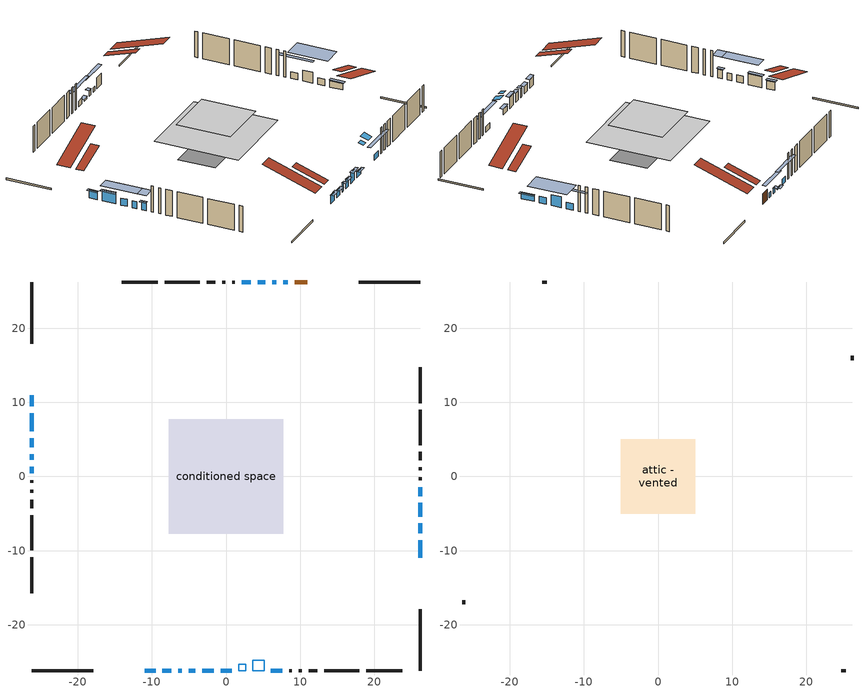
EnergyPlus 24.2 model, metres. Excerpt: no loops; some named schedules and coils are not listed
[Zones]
conditioned space
 floor outside (Floor1 construction): -2.57,-2.57 -2.57,2.57 2.57,2.57 2.57,-2.57 z0
 floor adiabatic (AdiabaticFloorConstruction): -7.73,-7.73 -7.73,7.73 7.73,7.73 7.73,-7.73 z2.44
 floor foundation (Slab1 construction): -7.69,-3.44 -7.69,3.44 7.69,3.44 7.69,-3.44 z0
 wall outside (RimJoist1 construction): 26.21,26.21 17.87,26.21 / -26.21,-26.21 -17.87,-26.21 / -26.21,26.21 -26.21,17.87 / 26.21,-26.21 26.21,-17.87 z0:0.3
 wall outside (AdiabaticWallConstruction 1): 10.97,26.21 9.24,26.21 z0:2.03
 wall outside (AdiabaticWallConstruction): 8.32,26.21 7.7,26.21 z0:0.86; -26.21,10.97 -26.21,9.45 z0:1.52; -26.21,8.52 -26.21,6.08 / -3.19,-26.21 -1.67,-26.21 / 26.21,-5.39 26.21,-3.56 z0:2.03; -10.97,-26.21 -9.5,-26.21 z0:1.58; 6.78,26.21 6.22,26.21 z0:0.97; 5.29,26.21 4.27,26.21 z0:0.25; 26.21,-10.97 26.21,-8.58 z0:1.14; -8.57,-26.21 -7.35,-26.21 / -26.21,5.15 -26.21,3.93 / -26.21,3 -26.21,2.24 z0:1.32; -6.42,-26.21 -5.96,-26.21 / -5.04,-26.21 -4.12,-26.21 z0:1.65; 3.35,26.21 2.13,26.21 z0:1.07; -0.74,-26.21 0.78,-26.21 / 6.06,-26.21 7.58,-26.21 z0:1.02; 26.21,-7.66 26.21,-6.32 / 26.21,-2.64 26.21,-1.42 z0:1.22; -26.21,1.31 -26.21,0.45 z0:1.6
 wall outside (Wall1 construction): 1.2,26.21 0.82,26.21 / 8.51,-26.21 8.89,-26.21 / -26.21,-0.48 -26.21,-0.86 / 26.21,-0.49 26.21,-0.11 z0:4.88
 wall outside (Wall2 construction): -0.11,26.21 -0.53,26.21 / 9.82,-26.21 10.24,-26.21 / -26.21,-1.79 -26.21,-2.21 / 26.21,0.82 26.21,1.24 z0:4.88
 wall outside (Wall3 construction): -1.46,26.21 -2.6,26.21 / 11.17,-26.21 12.31,-26.21 / -26.21,-3.14 -26.21,-4.28 / 26.21,2.17 26.21,3.31 z0:4.88
 wall outside (Wall4 construction): -3.53,26.21 -8.27,26.21 / 13.24,-26.21 17.98,-26.21 / -26.21,-5.21 -26.21,-9.94 / 26.21,4.24 26.21,8.98 z0:4.88
 wall outside (Wall5 construction): -9.19,26.21 -14.04,26.21 / 18.9,-26.21 23.75,-26.21 / -26.21,-10.87 -26.21,-15.72 / 26.21,9.9 26.21,14.75 z0:4.88
 window (WindowConstruction): 8.31,26.21 7.7,26.21 z0:0.86
 window (WindowConstruction 9): -26.21,10.97 -26.21,9.45 z0:1.52
 window (WindowConstruction 10): -26.21,8.52 -26.21,6.08 z0:2.03
 window (WindowConstruction 11): -10.97,-26.21 -9.5,-26.21 z0:1.58
 window (WindowConstruction 12): 6.78,26.21 6.22,26.21 z0:0.97
 window (WindowConstruction 13): 5.29,26.21 4.28,26.21 z0:0.25
 window (WindowConstruction 14): 26.21,-10.97 26.21,-8.59 z0:1.14
 window (WindowConstruction 15): -8.57,-26.21 -7.35,-26.21 z0:1.32
 window (WindowConstruction 16): -6.42,-26.21 -5.97,-26.21 z0:1.65
 window (WindowConstruction 17): -5.04,-26.21 -4.12,-26.21 z0:1.65
 window (WindowConstruction 1): 3.35,26.21 2.13,26.21 z0:1.07
 window (WindowConstruction 18): -3.19,-26.21 -1.67,-26.21 z0:2.03
 window (WindowConstruction 19): -0.74,-26.21 0.78,-26.21 z0:1.01
 window (WindowConstruction 2): 6.06,-26.21 7.58,-26.21 z0:1.01
 window (WindowConstruction 3): 26.21,-7.66 26.21,-6.32 z0:1.22
 window (WindowConstruction 4): -26.21,5.15 -26.21,3.93 z0:1.32
 window (WindowConstruction 5): -26.21,3 -26.21,2.24 z0:1.32
 window (WindowConstruction 6): 26.21,-5.39 26.21,-3.57 z0:2.03
 window (WindowConstruction 7): 26.21,-2.64 26.21,-1.42 z0:1.22
 window (WindowConstruction 8): -26.21,1.31 -26.21,0.45 z0:1.6
 door (Door): 10.97,26.21 9.24,26.21 z0:2.03
 ceiling adiabatic (AdiabaticFloorConstruction): 7.73,-7.73 7.73,7.73 -7.73,7.73 -7.73,-7.73 z2.44
 roof outside (Roof2 construction): 11.9,26.21,4.88 11.9,20.34,6.83 13.45,20.34,6.83 13.45,26.21,4.88; -11.9,-26.21,4.88 -11.9,-20.34,6.83 -13.45,-20.34,6.83 -13.45,-26.21,4.88; -26.21,11.9,4.88 -20.34,11.9,6.83 -20.34,13.45,6.83 -26.21,13.45,4.88; 26.21,-11.9,4.88 20.34,-11.9,6.83 20.34,-13.45,6.83 26.21,-13.45,4.88
 roof outside (AdiabaticRoofConstruction): 2.68,-26.21,4.88 2.68,-25.3,5.18 1.71,-25.3,5.18 1.71,-26.21,4.88; 5.13,-26.21,4.88 5.13,-24.77,5.36 3.61,-24.77,5.36 3.61,-26.21,4.88
 skylight (SkylightConstruction): 2.68,-26.21,4.88 2.68,-25.3,5.18 1.71,-25.3,5.18 1.71,-26.21,4.88
 skylight (SkylightConstruction 1): 5.13,-26.21,4.88 5.13,-24.77,5.36 3.61,-24.77,5.36 3.61,-26.21,4.88
attic - vented
 floor to conditioned space (Floor2 construction Reversed): -4.99,-4.99 -4.99,4.99 4.99,4.99 4.99,-4.99 z4.88
 wall outside (Wall6 construction): -14.97,26.21 -15.57,26.21 / 24.68,-26.21 25.28,-26.21 / -26.21,-16.65 -26.21,-17.25 / 26.21,15.68 26.21,16.28 z0:4.88
 roof outside (Roof1 construction): 14.38,26.21,4.88 14.38,16.49,8.12 16.94,16.49,8.12 16.94,26.21,4.88; -14.38,-26.21,4.88 -14.38,-16.49,8.12 -16.94,-16.49,8.12 -16.94,-26.21,4.88; -26.21,14.38,4.88 -16.49,14.38,8.12 -16.49,16.94,8.12 -26.21,16.94,4.88; 26.21,-14.38,4.88 16.49,-14.38,8.12 16.49,-16.94,8.12 26.21,-16.94,4.88
shading: 4.96,26.21 11.05,26.21 11.05,26.82 4.96,26.82 z3.6; -26.21,9.3 -26.21,11.12 -26.82,11.12 -26.82,9.3 z1.67; -26.21,5.93 -26.21,8.67 -26.82,8.67 -26.82,5.93 z2.18; -9.35,-26.21 -11.12,-26.21 -11.12,-26.82 -9.35,-26.82 z1.73; 6.07,26.21 6.93,26.21 6.93,26.82 6.07,26.82 z1.12; 4.13,26.21 5.44,26.21 5.44,26.82 4.13,26.82 z0.4; 26.21,-8.44 26.21,-11.12 26.82,-11.12 26.82,-8.44 z1.29; -7.2,-26.21 -8.72,-26.21 -8.72,-26.82 -7.2,-26.82 z1.47; -5.82,-26.21 -6.57,-26.21 -6.57,-26.82 -5.82,-26.82 z1.8; -3.97,-26.21 -5.19,-26.21 -5.19,-26.82 -3.97,-26.82 z1.8; -0.61,26.21 6.09,26.21 6.09,26.82 -0.61,26.82 z3.81; -1.43,-26.21 -3.43,-26.21 -3.43,-26.82 -1.43,-26.82 z2.27; 0.93,-26.21 -0.89,-26.21 -0.89,-26.82 0.93,-26.82 z1.16; 10.32,-26.21 3.32,-26.21 3.32,-26.82 10.32,-26.82 z3.76; -26.21,1.19 -26.21,7.89 -28.34,7.89 -28.34,1.19 z4.06; -26.21,-0.5 -26.21,5.74 -28.34,5.74 -28.34,-0.5 z4.06; 26.21,-0.83 26.21,-8.13 29.87,-8.13 29.87,-0.83 z4.77; 26.21,1.32 26.21,-5.38 26.82,-5.38 26.82,1.32 z3.96; -26.21,0.3 -26.21,1.46 -26.82,1.46 -26.82,0.3 z1.75
[Building]
Building 1: Terrain=Suburbs
[Site:Location]
Comox AP_BC: Latitude {deg}=49.72; Longitude {deg}=-124.9; Time Zone {hr}=-8; Elevation {m}=26; Keep Site Location Information=Yes
[Site:GroundTemperature:Shallow]
7.68431, 6.60511, 6.51868, 7.03082, 9.08677, 11.1331, 12.9072, 14.0311, 14.1265, 13.2125, 11.4836, 9.50004
[Site:WaterMainsTemperature]
Calculation Method=Schedule; Temperature Schedule=mains temperature schedule
[Material] Roughness=Rough; Thermal Absorptance=0.9
Name | Thickness {m} | Conductivity {W/m-K} | Density {kg/m3} | Specific Heat {J/kg-K} | Solar Absorptance | Visible Absorptance
asphalt or fiberglass shingles | 0.00635 | 0.162714 | 1121.4 | 1465.45 | 0.4 | 0.4
asphalt or fiberglass shingles 1 | 0.00635 | 0.162714 | 1121.4 | 1465.45 | 0.7 | 0.7
ceiling loosefill ins | 0.169333 | 0.0480833 | 16.02 | 1046.75 | 0.7 | 0.7
ceiling stud and cavity | 0.1397 | 0.164259 | 65.682 | 1177.47 | 0.7 | 0.7
concrete 4.0 in. | 0.1016 | 1.803125 | 2242.8 | 837.4 | 0.7 | 0.7
door material | 0.04445 | 0.053851 | 512.64 | 1214.23 | 0.7 | 0.7
floor covering | 0.0127 | 0.0433444 | 54.468 | 1339.84 | 0.6 | 0.6
floor rigid ins; rim joist rigid ins; wall rigid ins | 0.051816 | 0.029427 | 32.04 | 1214.23 | 0.7 | 0.7
floor rigid ins 1; roof rigid ins 1; wall rigid ins 1 | 0.512978 | 0.029427 | 32.04 | 1214.23 | 0.7 | 0.7
floor stud and cavity | 0.1397 | 0.104227 | 92.3553 | 1139.71 | 0.7 | 0.7
floor stud and cavity 1 | 0.1397 | 1.75129 | 37.0049 | 1207.88 | 0.7 | 0.7
furniture material conditioned space 1 | 0.1524 | 0.115458 | 640.8 | 1214.23 | 0.6 | 0.6
gypsum board | 0.0127 | 0.160291 | 801 | 837.4 | 0.6 | 0.6
interior vertical ins | 0.025908 | 0.029427 | 32.04 | 1214.23 | 0.7 | 0.7
osb sheathing 0.5 in. | 0.0127 | 0.115458 | 512.64 | 1214.23 | 0.7 | 0.7
osb sheathing 0.75 in. | 0.01905 | 0.115458 | 512.64 | 1214.23 | 0.7 | 0.7
osb sheathing 2.0 in. | 0.0508 | 0.115458 | 512.64 | 1214.23 | 0.7 | 0.7
rim joist stud and cavity | 0.0508 | 0.0413573 | 125.044 | 1163.47 | 0.6 | 0.6
roof rigid ins | 0.103632 | 0.029427 | 32.04 | 1214.23 | 0.7 | 0.7
roof stud and cavity | 0.2032 | 0.30069 | 78.34581 | 1123.46 | 0.7 | 0.7
roof stud and cavity 1 | 0.18415 | 1.78685 | 37.0049 | 1207.88 | 0.6 | 0.6
slab rigid ins | 0.0235234 | 0.029427 | 32.04 | 1214.23 | 0.7 | 0.7
wall stud and cavity | 0.1397 | 0.248715 | 139.0536 | 1170.24 | 0.7 | 0.7
wall stud and cavity 1 | 0.1397 | 0.293854 | 139.0536 | 1170.24 | 0.7 | 0.7
wall stud and cavity 2 | 0.1397 | 0.270786 | 139.0536 | 1170.24 | 0.7 | 0.7
wall stud and cavity 3 | 0.1397 | 0.215597 | 139.0536 | 1170.24 | 0.7 | 0.7
wall stud and cavity 4 | 0.1397 | 0.214432 | 139.0536 | 1170.24 | 0.7 | 0.7
wall stud and cavity 5 | 0.0889 | 6.1454 | 50.32683 | 1063.81 | 0.6 | 0.6
wall stud and cavity 6 | 0.0889 | 0.380278 | 52.3479 | 1209.89 | 0.7 | 0.7
wall stud and cavity 7 | 0.0889 | 0.391764 | 83.0341 | 1211.67 | 0.7 | 0.7
wood siding | 0.0254 | 0.102417 | 544.68 | 1172.36 | 0.4 | 0.4
wood siding 1 | 0.00254 | 0.102417 | 544.68 | 1172.36 | 0.4 | 0.4
wood siding 2; wood siding 3; wood siding 4 | 0.0254 | 0.102417 | 544.68 | 1172.36 | 0.7 | 0.7
[WindowMaterial:SimpleGlazingSystem]
Name | U-Factor {W/m2-K} | Solar Heat Gain Coefficient
SkylightMaterial | 3.33851 | 0.6711
SkylightMaterial 1 | 2.9188 | 0.7087
WindowMaterial | 4.21932 | 0.6
WindowMaterial 1 | 4.53275 | 0.66
WindowMaterial 10 | 4.02911 | 0.69
WindowMaterial 11 | 3.85934 | 0.7
WindowMaterial 12 | 5.37025 | 0.62
WindowMaterial 13 | 6.816439 | 0.53
WindowMaterial 14 | 3.84741 | 0.7
WindowMaterial 15 | 5.0097 | 0.64
WindowMaterial 16 | 4.26247 | 0.65
WindowMaterial 17 | 4.32891 | 0.68
WindowMaterial 2 | 4.37603 | 0.67
WindowMaterial 3 | 4.34197 | 0.67
WindowMaterial 4 | 4.06147 | 0.69
WindowMaterial 5 | 3.886591 | 0.68
WindowMaterial 6 | 4.21762 | 0.68
WindowMaterial 7 | 4.44815 | 0.67
WindowMaterial 8 | 4.22273 | 0.68
WindowMaterial 9 | 2.90089 | 0.68
[Construction]
AdiabaticFloorConstruction: floor stud and cavity 1, floor rigid ins 1, osb sheathing 0.75 in., floor covering
AdiabaticRoofConstruction: asphalt or fiberglass shingles 1, roof rigid ins 1, osb sheathing 0.75 in., roof stud and cavity 1
AdiabaticWallConstruction: wood siding 3, wall rigid ins 1, wall stud and cavity 6, gypsum board
AdiabaticWallConstruction 1: wood siding 4, wall rigid ins 1, wall stud and cavity 6, gypsum board
Door: door material
Floor1 construction: floor stud and cavity, floor rigid ins, osb sheathing 0.75 in., floor covering
Floor2 construction Reversed: gypsum board, ceiling stud and cavity, ceiling loosefill ins
furniture construction conditioned space 1: furniture material conditioned space 1
PartitionWallConstruction: gypsum board, wall stud and cavity 7, gypsum board
RimJoist1 construction: wood siding 2, rim joist rigid ins, osb sheathing 2.0 in., rim joist stud and cavity
Roof1 construction: asphalt or fiberglass shingles
Roof2 construction: asphalt or fiberglass shingles, roof rigid ins, osb sheathing 0.75 in., roof stud and cavity, gypsum board
SkylightConstruction: SkylightMaterial
SkylightConstruction 1: SkylightMaterial 1
Slab1 construction: slab rigid ins, concrete 4.0 in.
Wall1 construction: wood siding, wall rigid ins, osb sheathing 0.5 in., wall stud and cavity, gypsum board
Wall2 construction: wood siding, wall rigid ins, osb sheathing 0.5 in., wall stud and cavity 1, gypsum board
Wall3 construction: wood siding, wall rigid ins, osb sheathing 0.5 in., wall stud and cavity 2, gypsum board
Wall4 construction: wood siding, wall rigid ins, osb sheathing 0.5 in., wall stud and cavity 3, gypsum board
Wall5 construction: wood siding, wall rigid ins, osb sheathing 0.5 in., wall stud and cavity 4, gypsum board
Wall6 construction: wood siding 1, wall stud and cavity 5
WindowConstruction: WindowMaterial
WindowConstruction 1: WindowMaterial 1
WindowConstruction 10: WindowMaterial 10
WindowConstruction 11: WindowMaterial 11
WindowConstruction 12: WindowMaterial 12
WindowConstruction 13: WindowMaterial 13
WindowConstruction 14: WindowMaterial 14
WindowConstruction 15; WindowConstruction 4: WindowMaterial 4
WindowConstruction 16: WindowMaterial 15
WindowConstruction 17: WindowMaterial 16
WindowConstruction 18: WindowMaterial 17
WindowConstruction 19; WindowConstruction 2: WindowMaterial 2
WindowConstruction 3: WindowMaterial 3
WindowConstruction 5: WindowMaterial 5
WindowConstruction 6: WindowMaterial 6
WindowConstruction 7: WindowMaterial 7
WindowConstruction 8: WindowMaterial 8
WindowConstruction 9: WindowMaterial 9
[Zone] Multiplier=1; Part of Total Floor Area=Yes
Name | Volume {m3}
attic - vented | 54.9657
conditioned space | 589.9
[Space]
Name | Zone | Volume {m3}
attic - vented 1 | attic - vented | 54.9657
conditioned space 1 | conditioned space | 589.9
[ZoneInfiltration:EffectiveLeakageArea]
infil attic - vented 1: Zone or Space=attic - vented 1; Schedule=Always On Discrete; Effective Air Leakage Area {cm2}=4268.07; Stack Coefficient=0.000564616; Wind Coefficient=1.60545e-05
[ZoneMixing]
whole house fan mix: Zone or Space=attic - vented; Schedule=Always On Continuous; Design Flow Rate Calculation Method=Flow/Zone; Design Flow Rate {m3/s}=0; Source Zone or Space=conditioned space
[SurfaceProperty:ExposedFoundationPerimeter]
Slab1: Exposed Perimeter Calculation Method=TotalExposedPerimeter; Total Exposed Perimeter {m}=44.502
[InternalMass] Zone or ZoneList=conditioned space; Space or SpaceList=conditioned space 1
Name | Construction | Surface Area {m2}
furniture mass conditioned space 1 | furniture construction conditioned space 1 | 148.52
partition wall mass | PartitionWallConstruction | 371.3
[Lights]
interior lighting: Zone or ZoneList or Space or SpaceList=conditioned space 1; Schedule=interior lighting schedule; Design Level Calculation Method=LightingLevel; Lighting Level {W}=343.2; Return Air Fraction=0; Fraction Radiant=0.6; Fraction Visible=0.2; Fraction Replaceable=1
[People]
occupants: Zone or ZoneList or Space or SpaceList=conditioned space 1; Number of People Schedule=occupants schedule; Number of People Calculation Method=People; Number of People=3; Fraction Radiant=0.314171; Sensible Heat Fraction=0.56303; Activity Level Schedule=occupants activity schedule; Carbon Dioxide Generation Rate {m3/s-W}=0; Enable ASHRAE 55 Comfort Warnings=No; Mean Radiant Temperature Calculation Type=EnclosureAveraged
[ElectricEquipment] Zone or ZoneList or Space or SpaceList=conditioned space 1; Design Level Calculation Method=EquipmentLevel
Name | Schedule | Design Level {W} | Fraction Latent | Fraction Radiant | Fraction Lost
clothes dryer | clothes dryer schedule | 140.772 | 0.015 | 0.081 | 0.85
clothes washer | clothes washer schedule | 32.1985 | 0.03 | 0.162 | 0.7
cooking range | cooking range schedule | 215.147 | 0.08 | 0.432 | 0.2
dishwasher | dishwasher schedule | 66.8632 | 0.3 | 0.18 | 0.4
fridge | fridge schedule | 72.9452 | 0 | 0.6 | 0
mech vent bath fan 0 | mech vent bath fan 0 schedule | 50.2 | 0 | 0 | 1
mech vent bath fan 1 | mech vent bath fan 1 schedule | 50.2 | 0 | 0 | 1
mech vent house fan | mech vent house fan schedule | 0 | 0 | 0 | 1
mech vent house fan cfis | mech vent house fan cfis schedule | 0 | 0 | 0 | 0
mech vent range fan 0 | mech vent range fan 0 schedule | 57 | 0 | 0 | 1
misc plug loads | misc plug loads schedule | 494.7 | 0.045 | 0.513 | 0.1
whole house fan | Always On Discrete | 0 | 0 | 0 | 1
[OtherEquipment] Zone or ZoneList or Space or SpaceList=conditioned space 1; Design Level Calculation Method=EquipmentLevel
Name | Fuel Type | Schedule | Design Level {W} | Fraction Latent | Fraction Radiant | Fraction Lost
clothes dryer 1 | Electricity | clothes dryer schedule | 0 | 0.015 | 0.081 | 0.85
cooking range 1 | Electricity | cooking range schedule | 0 | 0.08 | 0.432 | 0.2
general water use latent | None | general water use schedule | 62.594 | 1 | 0 | 0
general water use sensible | None | general water use schedule | -61.6891 | 0 | 0.6 | 0
mech vent house fan latent load | None | Always On Discrete | 0 | 1 | 0 | 0
mech vent house fan sensible load | None | Always On Discrete | 0 | 0 | 0 | 0
water heater energy adjustment1 | Electricity | Always On Discrete | 0.01 | 0 | 0 | 1
[ZoneInfiltration:DesignFlowRate] Zone or ZoneList or Space or SpaceList=conditioned space 1; Schedule=Always On Discrete; Design Flow Rate Calculation Method=Flow/Zone; Design Flow Rate {m3/s}=0
infil flow; natural vent flow; whole house fan flow
[ZoneControl:Thermostat]
conditioned space Thermostat: Zone or ZoneList=conditioned space; Control Type Schedule=conditioned space Thermostat Schedule; Control 1=conditioned space temperature setpoint; Temperature Difference Between Cutout And Setpoint {deltaC}=0
[ThermostatSetpoint:DualSetpoint]
conditioned space temperature setpoint: Heating Setpoint Temperature Schedule=heating setpoint; Cooling Setpoint Temperature Schedule=cooling setpoint
[AirLoopHVAC:UnitarySystem]
unit heater unitary system: Control Type=Load; Controlling Zone or Thermostat Location=conditioned space; Dehumidification Control Type=None; Availability Schedule=Always On Discrete; Supply Fan=unit heater supply fan; Fan Placement=BlowThrough; Supply Air Fan Operating Mode Schedule=unit heater auto fan schedule; Heating Coil=unit heater htg coil; DX Heating Coil Sizing Ratio=1; Use DOAS DX Cooling Coil=No; Minimum Supply Air Temperature {C}=2; Latent Load Control=SensibleOnlyLoadControl; Cooling Supply Air Flow Rate Method=None; Heating Supply Air Flow Rate Method=SupplyAirFlowRate; Heating Supply Air Flow Rate {m3/s}=0.00141584; No Load Supply Air Flow Rate Method=SupplyAirFlowRate; No Load Supply Air Flow Rate {m3/s}=0; No Load Supply Air Flow Rate Control Set To Low Speed=Yes; Maximum Supply Air Temperature {C}=48.8889; Maximum Outdoor Dry-Bulb Temperature for Supplemental Heater Operation {C}=21; Ancillary On-Cycle Electric Power {W}=0; Ancillary Off-Cycle Electric Power {W}=0
[Zone equipment]
conditioned space: electric baseboard, unit heater unitary system
[Foundation:Kiva]
Foundation Kiva 1: Initial Indoor Air Temperature {C}=18; Interior Vertical Insulation Material=interior vertical ins; Interior Vertical Insulation Depth {m}=0.1016; Wall Height Above Grade {m}=0.1016; Wall Depth Below Slab {m}=0.2032
[Foundation:Kiva:Settings]
Soil Conductivity {W/m-K}=0.849921; Soil Density {kg/m3}=1842.3; Soil Specific Heat {J/kg-K}=418.7; Ground Solar Absorptivity=0.9; Ground Thermal Absorptivity=0.9; Ground Surface Roughness {m}=0.03; Far-Field Width {m}=40; Deep-Ground Boundary Condition=ZeroFlux; Deep-Ground Depth {m}=40; Minimum Cell Dimension {m}=0.2; Maximum Cell Growth Coefficient=3; Simulation Timestep=Timestep
[Exterior:Lights]
exterior lighting: Schedule=exterior lighting schedule; Design Level {W}=75.6
[EnergyManagementSystem:Sensor] Output:Variable or Output:Meter Index Key=conditioned space
Name | Output:Variable or Output:Meter
conditioned_space_clg_unmet_s | Zone Cooling Setpoint Not Met Time
conditioned_space_htg_unmet_s | Zone Heating Setpoint Not Met Time
fridge_tin_s; tin_s; tin_s_1 | Zone Mean Air Temperature
tout_s | Zone Outdoor Air Drybulb Temperature
win_s | Zone Air Humidity Ratio
[Schedule:Constant]
Name | Hourly Value
Always On Continuous; mech vent house fan schedule; mech vent house fan cfis schedule; Always On Discrete | 1
occupants activity schedule | 117.228
fridge schedule; unit heater auto fan schedule | 0
[Schedule:Week:Daily]
interior lighting schedule Week Rule - Jan1-Jan27: interior lighting schedule day, interior lighting schedule day, interior lighting schedule day, interior lighting schedule day, interior lighting schedule day, interior lighting schedule day, interior lighting schedule day, interior lighting schedule default day, interior lighting schedule default day, interior lighting schedule default day, interior lighting schedule default day, interior lighting schedule default day
interior lighting schedule Week Rule - Jan28-Feb3: interior lighting schedule day, interior lighting schedule day, interior lighting schedule day, interior lighting schedule day, interior lighting schedule day 1, interior lighting schedule day 1, interior lighting schedule day 1, interior lighting schedule default day, interior lighting schedule default day, interior lighting schedule default day, interior lighting schedule default day, interior lighting schedule default day
interior lighting schedule Week Rule - Feb4-Feb24: interior lighting schedule day 1, interior lighting schedule day 1, interior lighting schedule day 1, interior lighting schedule day 1, interior lighting schedule day 1, interior lighting schedule day 1, interior lighting schedule day 1, interior lighting schedule default day, interior lighting schedule default day, interior lighting schedule default day, interior lighting schedule default day, interior lighting schedule default day
interior lighting schedule Week Rule - Feb25-Mar3: interior lighting schedule day 1, interior lighting schedule day 1, interior lighting schedule day 1, interior lighting schedule day 1, interior lighting schedule day 2, interior lighting schedule day 2, interior lighting schedule day 2, interior lighting schedule default day, interior lighting schedule default day, interior lighting schedule default day, interior lighting schedule default day, interior lighting schedule default day
interior lighting schedule Week Rule - Mar4-Mar31: interior lighting schedule day 2, interior lighting schedule day 2, interior lighting schedule day 2, interior lighting schedule day 2, interior lighting schedule day 2, interior lighting schedule day 2, interior lighting schedule day 2, interior lighting schedule default day, interior lighting schedule default day, interior lighting schedule default day, interior lighting schedule default day, interior lighting schedule default day
interior lighting schedule Week Rule - Apr1-Apr28: interior lighting schedule day 3, interior lighting schedule day 3, interior lighting schedule day 3, interior lighting schedule day 3, interior lighting schedule day 3, interior lighting schedule day 3, interior lighting schedule day 3, interior lighting schedule default day, interior lighting schedule default day, interior lighting schedule default day, interior lighting schedule default day, interior lighting schedule default day
interior lighting schedule Week Rule - Apr29-May5: interior lighting schedule day 3, interior lighting schedule day 3, interior lighting schedule day 4, interior lighting schedule day 4, interior lighting schedule day 4, interior lighting schedule day 4, interior lighting schedule day 4, interior lighting schedule default day, interior lighting schedule default day, interior lighting schedule default day, interior lighting schedule default day, interior lighting schedule default day
interior lighting schedule Week Rule - May6-May26: interior lighting schedule day 4, interior lighting schedule day 4, interior lighting schedule day 4, interior lighting schedule day 4, interior lighting schedule day 4, interior lighting schedule day 4, interior lighting schedule day 4, interior lighting schedule default day, interior lighting schedule default day, interior lighting schedule default day, interior lighting schedule default day, interior lighting schedule default day
interior lighting schedule Week Rule - May27-Jun2: interior lighting schedule day 4, interior lighting schedule day 4, interior lighting schedule day 4, interior lighting schedule day 4, interior lighting schedule day 4, interior lighting schedule day 5, interior lighting schedule day 5, interior lighting schedule default day, interior lighting schedule default day, interior lighting schedule default day, interior lighting schedule default day, interior lighting schedule default day
interior lighting schedule Week Rule - Jun3-Jun30: interior lighting schedule day 5, interior lighting schedule day 5, interior lighting schedule day 5, interior lighting schedule day 5, interior lighting schedule day 5, interior lighting schedule day 5, interior lighting schedule day 5, interior lighting schedule default day, interior lighting schedule default day, interior lighting schedule default day, interior lighting schedule default day, interior lighting schedule default day
interior lighting schedule Week Rule - Jul1-Jul28: interior lighting schedule day 6, interior lighting schedule day 6, interior lighting schedule day 6, interior lighting schedule day 6, interior lighting schedule day 6, interior lighting schedule day 6, interior lighting schedule day 6, interior lighting schedule default day, interior lighting schedule default day, interior lighting schedule default day, interior lighting schedule default day, interior lighting schedule default day
interior lighting schedule Week Rule - Jul29-Aug4: interior lighting schedule day 6, interior lighting schedule day 6, interior lighting schedule day 6, interior lighting schedule day 7, interior lighting schedule day 7, interior lighting schedule day 7, interior lighting schedule day 7, interior lighting schedule default day, interior lighting schedule default day, interior lighting schedule default day, interior lighting schedule default day, interior lighting schedule default day
interior lighting schedule Week Rule - Aug5-Aug25: interior lighting schedule day 7, interior lighting schedule day 7, interior lighting schedule day 7, interior lighting schedule day 7, interior lighting schedule day 7, interior lighting schedule day 7, interior lighting schedule day 7, interior lighting schedule default day, interior lighting schedule default day, interior lighting schedule default day, interior lighting schedule default day, interior lighting schedule default day
interior lighting schedule Week Rule - Aug26-Sep1: interior lighting schedule day 7, interior lighting schedule day 7, interior lighting schedule day 7, interior lighting schedule day 7, interior lighting schedule day 7, interior lighting schedule day 7, interior lighting schedule day 8, interior lighting schedule default day, interior lighting schedule default day, interior lighting schedule default day, interior lighting schedule default day, interior lighting schedule default day
interior lighting schedule Week Rule - Sep2-Sep29: interior lighting schedule day 8, interior lighting schedule day 8, interior lighting schedule day 8, interior lighting schedule day 8, interior lighting schedule day 8, interior lighting schedule day 8, interior lighting schedule day 8, interior lighting schedule default day, interior lighting schedule default day, interior lighting schedule default day, interior lighting schedule default day, interior lighting schedule default day
interior lighting schedule Week Rule - Sep30-Oct6: interior lighting schedule day 8, interior lighting schedule day 9, interior lighting schedule day 9, interior lighting schedule day 9, interior lighting schedule day 9, interior lighting schedule day 9, interior lighting schedule day 9, interior lighting schedule default day, interior lighting schedule default day, interior lighting schedule default day, interior lighting schedule default day, interior lighting schedule default day
interior lighting schedule Week Rule - Oct7-Oct27: interior lighting schedule day 9, interior lighting schedule day 9, interior lighting schedule day 9, interior lighting schedule day 9, interior lighting schedule day 9, interior lighting schedule day 9, interior lighting schedule day 9, interior lighting schedule default day, interior lighting schedule default day, interior lighting schedule default day, interior lighting schedule default day, interior lighting schedule default day
interior lighting schedule Week Rule - Oct28-Nov3: interior lighting schedule day 9, interior lighting schedule day 9, interior lighting schedule day 9, interior lighting schedule day 9, interior lighting schedule day 10, interior lighting schedule day 10, interior lighting schedule day 10, interior lighting schedule default day, interior lighting schedule default day, interior lighting schedule default day, interior lighting schedule default day, interior lighting schedule default day
interior lighting schedule Week Rule - Nov4-Nov24: interior lighting schedule day 10, interior lighting schedule day 10, interior lighting schedule day 10, interior lighting schedule day 10, interior lighting schedule day 10, interior lighting schedule day 10, interior lighting schedule day 10, interior lighting schedule default day, interior lighting schedule default day, interior lighting schedule default day, interior lighting schedule default day, interior lighting schedule default day
interior lighting schedule Week Rule - Nov25-Dec1: interior lighting schedule day 10, interior lighting schedule day 10, interior lighting schedule day 10, interior lighting schedule day 10, interior lighting schedule day 10, interior lighting schedule day 10, interior lighting schedule day 11, interior lighting schedule default day, interior lighting schedule default day, interior lighting schedule default day, interior lighting schedule default day, interior lighting schedule default day
interior lighting schedule Week Rule - Dec2-Dec31: interior lighting schedule day 11, interior lighting schedule day 11, interior lighting schedule day 11, interior lighting schedule day 11, interior lighting schedule day 11, interior lighting schedule day 11, interior lighting schedule day 11, interior lighting schedule default day, interior lighting schedule default day, interior lighting schedule default day, interior lighting schedule default day, interior lighting schedule default day
occupants schedule Week Rule - Jan1-Dec31: occupants schedule day, occupants schedule day, occupants schedule day, occupants schedule day, occupants schedule day, occupants schedule day, occupants schedule day, occupants schedule default day, occupants schedule default day, occupants schedule default day, occupants schedule default day, occupants schedule default day
clothes dryer schedule Week Rule - Jan1-Dec31: clothes dryer schedule day, clothes dryer schedule day, clothes dryer schedule day, clothes dryer schedule day, clothes dryer schedule day, clothes dryer schedule day, clothes dryer schedule day, clothes dryer schedule default day, clothes dryer schedule default day, clothes dryer schedule default day, clothes dryer schedule default day, clothes dryer schedule default day
clothes washer schedule Week Rule - Jan1-Dec31: clothes washer schedule day, clothes washer schedule day, clothes washer schedule day, clothes washer schedule day, clothes washer schedule day, clothes washer schedule day, clothes washer schedule day, clothes washer schedule default day, clothes washer schedule default day, clothes washer schedule default day, clothes washer schedule default day, clothes washer schedule default day
cooking range schedule Week Rule - Jan1-Dec31: cooking range schedule day, cooking range schedule day, cooking range schedule day, cooking range schedule day, cooking range schedule day, cooking range schedule day, cooking range schedule day, cooking range schedule default day, cooking range schedule default day, cooking range schedule default day, cooking range schedule default day, cooking range schedule default day
dishwasher schedule Week Rule - Jan1-Dec31: dishwasher schedule day, dishwasher schedule day, dishwasher schedule day, dishwasher schedule day, dishwasher schedule day, dishwasher schedule day, dishwasher schedule day, dishwasher schedule default day, dishwasher schedule default day, dishwasher schedule default day, dishwasher schedule default day, dishwasher schedule default day
mech vent bath fan 0 schedule Week Rule - Jan1-Dec31: mech vent bath fan 0 schedule day, mech vent bath fan 0 schedule day, mech vent bath fan 0 schedule day, mech vent bath fan 0 schedule day, mech vent bath fan 0 schedule day, mech vent bath fan 0 schedule day, mech vent bath fan 0 schedule day, mech vent bath fan 0 schedule default day, mech vent bath fan 0 schedule default day, mech vent bath fan 0 schedule default day, mech vent bath fan 0 schedule default day, mech vent bath fan 0 schedule default day
[Schedule:Year]
interior lighting schedule: interior lighting schedule Week Rule - Jan1-Jan27, 1, 1, 1, 27, interior lighting schedule Week Rule - Jan28-Feb3, 1, 28, 2, 3, interior lighting schedule Week Rule - Feb4-Feb24, 2, 4, 2, 24, interior lighting schedule Week Rule - Feb25-Mar3, 2, 25, 3, 3, interior lighting schedule Week Rule - Mar4-Mar31, 3, 4, 3, 31, interior lighting schedule Week Rule - Apr1-Apr28, 4, 1, 4, 28, interior lighting schedule Week Rule - Apr29-May5, 4, 29, 5, 5, interior lighting schedule Week Rule - May6-May26, 5, 6, 5, 26, interior lighting schedule Week Rule - May27-Jun2, 5, 27, 6, 2, interior lighting schedule Week Rule - Jun3-Jun30, 6, 3, 6, 30, interior lighting schedule Week Rule - Jul1-Jul28, 7, 1, 7, 28, interior lighting schedule Week Rule - Jul29-Aug4, 7, 29, 8, 4, interior lighting schedule Week Rule - Aug5-Aug25, 8, 5, 8, 25, interior lighting schedule Week Rule - Aug26-Sep1, 8, 26, 9, 1, interior lighting schedule Week Rule - Sep2-Sep29, 9, 2, 9, 29, interior lighting schedule Week Rule - Sep30-Oct6, 9, 30, 10, 6, interior lighting schedule Week Rule - Oct7-Oct27, 10, 7, 10, 27, interior lighting schedule Week Rule - Oct28-Nov3, 10, 28, 11, 3, interior lighting schedule Week Rule - Nov4-Nov24, 11, 4, 11, 24, interior lighting schedule Week Rule - Nov25-Dec1, 11, 25, 12, 1, interior lighting schedule Week Rule - Dec2-Dec31, 12, 2, 12, 31
occupants schedule: occupants schedule Week Rule - Jan1-Dec31, 1, 1, 12, 31
clothes dryer schedule: clothes dryer schedule Week Rule - Jan1-Dec31, 1, 1, 12, 31
clothes washer schedule: clothes washer schedule Week Rule - Jan1-Dec31, 1, 1, 12, 31
cooking range schedule: cooking range schedule Week Rule - Jan1-Dec31, 1, 1, 12, 31
dishwasher schedule: dishwasher schedule Week Rule - Jan1-Dec31, 1, 1, 12, 31
mech vent bath fan 0 schedule: mech vent bath fan 0 schedule Week Rule - Jan1-Dec31, 1, 1, 12, 31
mech vent bath fan 1 schedule: mech vent bath fan 1 schedule Week Rule - Jan1-Dec31, 1, 1, 12, 31
mech vent range fan 0 schedule: mech vent range fan 0 schedule Week Rule - Jan1-Dec31, 1, 1, 12, 31
misc plug loads schedule: misc plug loads schedule Week Rule - Jan1-Dec31, 1, 1, 12, 31
general water use schedule: general water use schedule Week Rule - Jan1-Dec31, 1, 1, 12, 31
exterior lighting schedule: exterior lighting schedule Week Rule - Jan1-Jan27, 1, 1, 1, 27, exterior lighting schedule Week Rule - Jan28-Feb3, 1, 28, 2, 3, exterior lighting schedule Week Rule - Feb4-Feb24, 2, 4, 2, 24, exterior lighting schedule Week Rule - Feb25-Mar3, 2, 25, 3, 3, exterior lighting schedule Week Rule - Mar4-Mar31, 3, 4, 3, 31, exterior lighting schedule Week Rule - Apr1-Apr28, 4, 1, 4, 28, exterior lighting schedule Week Rule - Apr29-May5, 4, 29, 5, 5, exterior lighting schedule Week Rule - May6-May26, 5, 6, 5, 26, exterior lighting schedule Week Rule - May27-Jun2, 5, 27, 6, 2, exterior lighting schedule Week Rule - Jun3-Jun30, 6, 3, 6, 30, exterior lighting schedule Week Rule - Jul1-Jul28, 7, 1, 7, 28, exterior lighting schedule Week Rule - Jul29-Aug4, 7, 29, 8, 4, exterior lighting schedule Week Rule - Aug5-Aug25, 8, 5, 8, 25, exterior lighting schedule Week Rule - Aug26-Sep1, 8, 26, 9, 1, exterior lighting schedule Week Rule - Sep2-Sep29, 9, 2, 9, 29, exterior lighting schedule Week Rule - Sep30-Oct6, 9, 30, 10, 6, exterior lighting schedule Week Rule - Oct7-Oct27, 10, 7, 10, 27, exterior lighting schedule Week Rule - Oct28-Nov3, 10, 28, 11, 3, exterior lighting schedule Week Rule - Nov4-Nov24, 11, 4, 11, 24, exterior lighting schedule Week Rule - Nov25-Dec1, 11, 25, 12, 1, exterior lighting schedule Week Rule - Dec2-Dec31, 12, 2, 12, 31
[Schedule:Compact]
conditioned space Thermostat Schedule: Through: 12/31, For: AllDays, Until: 24:00, 4
mains temperature schedule: Through: 01/01, For: AllDays, Until: 24:00, 11.0622, Through: 01/02, For: AllDays, Until: 24:00, 11.025, Through: 01/03, For: AllDays, Until: 24:00, 10.9883, Through: 01/04, For: AllDays, Until: 24:00, 10.9522, Through: 01/05, For: AllDays, Until: 24:00, 10.9172, Through: 01/06, For: AllDays, Until: 24:00, 10.8828, Through: 01/07, For: AllDays, Until: 24:00, 10.8494, Through: 01/08, For: AllDays, Until: 24:00, 10.8167, Through: 01/09, For: AllDays, Until: 24:00, 10.7844, Through: 01/10, For: AllDays, Until: 24:00, 10.7533, Through: 01/11, For: AllDays, Until: 24:00, 10.7228, Through: 01/12, For: AllDays, Until: 24:00, 10.6933, Through: 01/13, For: AllDays, Until: 24:00, 10.6644, Through: 01/14, For: AllDays, Until: 24:00, 10.6367, Through: 01/15, For: AllDays, Until: 24:00, 10.6094, Through: 01/16, For: AllDays, Until: 24:00, 10.5833, Through: 01/17, For: AllDays, Until: 24:00, 10.5578, Through: 01/18, For: AllDays, Until: 24:00, 10.5333, Through: 01/19, For: AllDays, Until: 24:00, 10.51, Through: 01/20, For: AllDays, Until: 24:00, 10.4872, Through: 01/21, For: AllDays, Until: 24:00, 10.465, Through: 01/22, For: AllDays, Until: 24:00, 10.4439, Through: 01/23, For: AllDays, Until: 24:00, 10.4239, Through: 01/24, For: AllDays, Until: 24:00, 10.405, Through: 01/25, For: AllDays, Until: 24:00, 10.3867, Through: 01/26, For: AllDays, Until: 24:00, 10.3694, Through: 01/27, For: AllDays, Until: 24:00, 10.3528, Through: 01/28, For: AllDays, Until: 24:00, 10.3372, Through: 01/29, For: AllDays, Until: 24:00, 10.3228, Through: 01/30, For: AllDays, Until: 24:00, 10.3094, Through: 01/31, For: AllDays, Until: 24:00, 10.2967, Through: 02/01, For: AllDays, Until: 24:00, 10.285, Through: 02/02, For: AllDays, Until: 24:00, 10.2739, Through: 02/03, For: AllDays, Until: 24:00, 10.2644, Through: 02/04, For: AllDays, Until: 24:00, 10.2556, Through: 02/05, For: AllDays, Until: 24:00, 10.2472, Through: 02/06, For: AllDays, Until: 24:00, 10.2406, Through: 02/07, For: AllDays, Until: 24:00, 10.2344, Through: 02/08, For: AllDays, Until: 24:00, 10.2294, Through: 02/09, For: AllDays, Until: 24:00, 10.225, Through: 02/10, For: AllDays, Until: 24:00, 10.2222, Through: 02/11, For: AllDays, Until: 24:00, 10.22, Through: 02/12, For: AllDays, Until: 24:00, 10.2189, Through: 02/13, For: AllDays, Until: 24:00, 10.2183, Through: 02/14, For: AllDays, Until: 24:00, 10.2194, Through: 02/15, For: AllDays, Until: 24:00, 10.2211, Through: 02/16, For: AllDays, Until: 24:00, 10.2239, Through: 02/17, For: AllDays, Until: 24:00, 10.2272, Through: 02/18, For: AllDays, Until: 24:00, 10.2322, Through: 02/19, For: AllDays, Until: 24:00, 10.2378, Through: 02/20, For: AllDays, Until: 24:00, 10.2439, Through: 02/21, For: AllDays, Until: 24:00, 10.2517, Through: 02/22, For: AllDays, Until: 24:00, 10.26, Through: 02/23, For: AllDays, Until: 24:00, 10.2694, Through: 02/24, For: AllDays, Until: 24:00, 10.28, Through: 02/25, For: AllDays, Until: 24:00, 10.2911, Through: 02/26, For: AllDays, Until: 24:00, 10.3033, Through: 02/27, For: AllDays, Until: 24:00, 10.3167, Through: 02/28, For: AllDays, Until: 24:00, 10.3306, Through: 03/01, For: AllDays, Until: 24:00, 10.3456, Through: 03/02, For: AllDays, Until: 24:00, 10.3617, Through: 03/03, For: AllDays, Until: 24:00, 10.3783, Through: 03/04, For: AllDays, Until: 24:00, 10.3961, Through: 03/05, For: AllDays, Until: 24:00, 10.415, Through: 03/06, For: AllDays, Until: 24:00, 10.435, Through: 03/07, For: AllDays, Until: 24:00, 10.4556, Through: 03/08, For: AllDays, Until: 24:00, 10.4767, Through: 03/09, For: AllDays, Until: 24:00, 10.4989, Through: 03/10, For: AllDays, Until: 24:00, 10.5222, Through: 03/11, For: AllDays, Until: 24:00, 10.5467, Through: 03/12, For: AllDays, Until: 24:00, 10.5717, Through: 03/13, For: AllDays, Until: 24:00, 10.5972, Through: 03/14, For: AllDays, Until: 24:00, 10.6239, Through: 03/15, For: AllDays, Until: 24:00, 10.6517, Through: 03/16, For: AllDays, Until: 24:00, 10.68, Through: 03/17, For: AllDays, Until: 24:00, 10.7089, Through: 03/18, For: AllDays, Until: 24:00, 10.7389, Through: 03/19, For: AllDays, Until: 24:00, 10.77, Through: 03/20, For: AllDays, Until: 24:00, 10.8017, Through: 03/21, For: AllDays, Until: 24:00, 10.8339, Through: 03/22, For: AllDays, Until: 24:00, 10.8672, Through: 03/23, For: AllDays, Until: 24:00, 10.9011, Through: 03/24, For: AllDays, Until: 24:00, 10.9361, Through: 03/25, For: AllDays, Until: 24:00, 10.9717, Through: 03/26, For: AllDays, Until: 24:00, 11.0078, Through: 03/27, For: AllDays, Until: 24:00, 11.045, Through: 03/28, For: AllDays, Until: 24:00, 11.0822, Through: 03/29, For: AllDays, Until: 24:00, 11.1211, Through: 03/30, For: AllDays, Until: 24:00, 11.16, Through: 03/31, For: AllDays, Until: 24:00, 11.2, Through: 04/01, For: AllDays, Until: 24:00, 11.2406, Through: 04/02, For: AllDays, Until: 24:00, 11.2817, Through: 04/03, For: AllDays, Until: 24:00, 11.3233, Through: 04/04, For: AllDays, Until: 24:00, 11.3656, Through: 04/05, For: AllDays, Until: 24:00, 11.4089, Through: 04/06, For: AllDays, Until: 24:00, 11.4522, Through: 04/07, For: AllDays, Until: 24:00, 11.4967, Through: 04/08, For: AllDays, Until: 24:00, 11.5417, Through: 04/09, For: AllDays, Until: 24:00, 11.5872, Through: 04/10, For: AllDays, Until: 24:00, 11.6333, Through: 04/11, For: AllDays, Until: 24:00, 11.6794, Through: 04/12, For: AllDays, Until: 24:00, 11.7267, Through: 04/13, For: AllDays, Until: 24:00, 11.7744, Through: 04/14, For: AllDays, Until: 24:00, 11.8222, Through: 04/15, For: AllDays, Until: 24:00, 11.8711, Through: 04/16, For: AllDays, Until: 24:00, 11.92, Through: 04/17, For: AllDays, Until: 24:00, 11.97, Through: 04/18, For: AllDays, Until: 24:00, 12.02, Through: 04/19, For: AllDays, Until: 24:00, 12.07, Through: 04/20, For: AllDays, Until: 24:00, 12.1211, Through: 04/21, For: AllDays, Until: 24:00, 12.1722, Through: 04/22, For: AllDays, Until: 24:00, 12.2239, Through: 04/23, For: AllDays, Until: 24:00, 12.2761, Through: 04/24, For: AllDays, Until: 24:00, 12.3283, Through: 04/25, For: AllDays, Until: 24:00, 12.3811, Through: 04/26, For: AllDays, Until: 24:00, 12.4339, Through: 04/27, For: AllDays, Until: 24:00, 12.4872, Through: 04/28, For: AllDays, Until: 24:00, 12.5411, Through: 04/29, For: AllDays, Until: 24:00, 12.595, Through: 04/30, For: AllDays, Until: 24:00, 12.6489, Through: 05/01, For: AllDays, Until: 24:00, 12.7033, Through: 05/02, For: AllDays, Until: 24:00, 12.7583, Through: 05/03, For: AllDays, Until: 24:00, 12.8133, Through: 05/04, For: AllDays, Until: 24:00, 12.8683, Through: 05/05, For: AllDays, Until: 24:00, 12.9233, Through: 05/06, For: AllDays, Until: 24:00, 12.9789, Through: 05/07, For: AllDays, Until: 24:00, 13.0344, Through: 05/08, For: AllDays, Until: 24:00, 13.09, Through: 05/09, For: AllDays, Until: 24:00, 13.1461, Through: 05/10, For: AllDays, Until: 24:00, 13.2017, Through: 05/11, For: AllDays, Until: 24:00, 13.2578, Through: 05/12, For: AllDays, Until: 24:00, 13.3139, Through: 05/13, For: AllDays, Until: 24:00, 13.37, Through: 05/14, For: AllDays, Until: 24:00, 13.4261, Through: 05/15, For: AllDays, Until: 24:00, 13.4822, Through: 05/16, For: AllDays, Until: 24:00, 13.5389, Through: 05/17, For: AllDays, Until: 24:00, 13.595, Through: 05/18, For: AllDays, Until: 24:00, 13.6511, Through: 05/19, For: AllDays, Until: 24:00, 13.7072, Through: 05/20, For: AllDays, Until: 24:00, 13.7628, Through: 05/21, For: AllDays, Until: 24:00, 13.8189, Through: 05/22, For: AllDays, Until: 24:00, 13.875, Through: 05/23, For: AllDays, Until: 24:00, 13.9306, Through: 05/24, For: AllDays, Until: 24:00, 13.9861, Through: 05/25, For: AllDays, Until: 24:00, 14.0417, Through: 05/26, For: AllDays, Until: 24:00, 14.0967, Through: 05/27, For: AllDays, Until: 24:00, 14.1517, Through: 05/28, For: AllDays, Until: 24:00, 14.2067, Through: 05/29, For: AllDays, Until: 24:00, 14.2611, Through: 05/30, For: AllDays, Until: 24:00, 14.3156, Through: 05/31, For: AllDays, Until: 24:00, 14.37, Through: 06/01, For: AllDays, Until: 24:00, 14.4239, Through: 06/02, For: AllDays, Until: 24:00, 14.4778, Through: 06/03, For: AllDays, Until: 24:00, 14.5311, Through: 06/04, For: AllDays, Until: 24:00, 14.5839, Through: 06/05, For: AllDays, Until: 24:00, 14.6367, Through: 06/06, For: AllDays, Until: 24:00, 14.6889, Through: 06/07, For: AllDays, Until: 24:00, 14.7411, Through: 06/08, For: AllDays, Until: 24:00, 14.7928, Through: 06/09, For: AllDays, Until: 24:00, 14.8439, Through: 06/10, For: AllDays, Until: 24:00, 14.895, Through: 06/11, For: AllDays, Until: 24:00, 14.9456, Through: 06/12, For: AllDays, Until: 24:00, 14.9956, Through: 06/13, For: AllDays, Until: 24:00, 15.045, Through: 06/14, For: AllDays, Until: 24:00, 15.0939, Through: 06/15, For: AllDays, Until: 24:00, 15.1428, Through: 06/16, For: AllDays, Until: 24:00, 15.1906, Through: 06/17, For: AllDays, Until: 24:00, 15.2383, Through: 06/18, For: AllDays, Until: 24:00, 15.2856, Through: 06/19, For: AllDays, Until: 24:00, 15.3322, Through: 06/20, For: AllDays, Until: 24:00, 15.3778, Through: 06/21, For: AllDays, Until: 24:00, 15.4233, Through: 06/22, For: AllDays, Until: 24:00, 15.4683, Through: 06/23, For: AllDays, Until: 24:00, 15.5128, Through: 06/24, For: AllDays, Until: 24:00, 15.5561, Through: 06/25, For: AllDays, Until: 24:00, 15.5994, Through: 06/26, For: AllDays, Until: 24:00, 15.6417, Through: 06/27, For: AllDays, Until: 24:00, 15.6839, Through: 06/28, For: AllDays, Until: 24:00, 15.725, Through: 06/29, For: AllDays, Until: 24:00, 15.7656, Through: 06/30, For: AllDays, Until: 24:00, 15.805, Through: 07/01, For: AllDays, Until: 24:00, 15.8444, Through: 07/02, For: AllDays, Until: 24:00, 15.8828, Through: 07/03, For: AllDays, Until: 24:00, 15.9206, Through: 07/04, For: AllDays, Until: 24:00, 15.9572, Through: 07/05, For: AllDays, Until: 24:00, 15.9939, Through: 07/06, For: AllDays, Until: 24:00, 16.0294, Through: 07/07, For: AllDays, Until: 24:00, 16.0639, Through: 07/08, For: AllDays, Until: 24:00, 16.0983, Through: 07/09, For: AllDays, Until: 24:00, 16.1311, Through: 07/10, For: AllDays, Until: 24:00, 16.1639, Through: 07/11, For: AllDays, Until: 24:00, 16.1956, Through: 07/12, For: AllDays, Until: 24:00, 16.2261, Through: 07/13, For: AllDays, Until: 24:00, 16.2561, Through: 07/14, For: AllDays, Until: 24:00, 16.2856, Through: 07/15, For: AllDays, Until: 24:00, 16.3139, Through: 07/16, For: AllDays, Until: 24:00, 16.3417, Through: 07/17, For: AllDays, Until: 24:00, 16.3683, Through: 07/18, For: AllDays, Until: 24:00, 16.3939, Through: 07/19, For: AllDays, Until: 24:00, 16.4189, Through: 07/20, For: AllDays, Until: 24:00, 16.4433, Through: 07/21, For: AllDays, Until: 24:00, 16.4661, Through: 07/22, For: AllDays, Until: 24:00, 16.4889, Through: 07/23, For: AllDays, Until: 24:00, 16.51, Through: 07/24, For: AllDays, Until: 24:00, 16.5306, Through: 07/25, For: AllDays, Until: 24:00, 16.5506, Through: 07/26, For: AllDays, Until: 24:00, 16.5694, Through: 07/27, For: AllDays, Until: 24:00, 16.5872, Through: 07/28, For: AllDays, Until: 24:00, 16.6039, Through: 07/29, For: AllDays, Until: 24:00, 16.62, Through: 07/30, For: AllDays, Until: 24:00, 16.635, Through: 07/31, For: AllDays, Until: 24:00, 16.6494, Through: 08/01, For: AllDays, Until: 24:00, 16.6622, Through: 08/02, For: AllDays, Until: 24:00, 16.6744, Through: 08/03, For: AllDays, Until: 24:00, 16.6861, Through: 08/04, For: AllDays, Until: 24:00, 16.6961, Through: 08/05, For: AllDays, Until: 24:00, 16.7056, Through: 08/06, For: AllDays, Until: 24:00, 16.7144, Through: 08/07, For: AllDays, Until: 24:00, 16.7217, Through: 08/08, For: AllDays, Until: 24:00, 16.7283, Through: 08/09, For: AllDays, Until: 24:00, 16.7339, Through: 08/10, For: AllDays, Until: 24:00, 16.7383, Through: 08/11, For: AllDays, Until: 24:00, 16.7422, Through: 08/12, For: AllDays, Until: 24:00, 16.745, Through: 08/13, For: AllDays, Until: 24:00, 16.7467, Through: 08/14, For: AllDays, Until: 24:00, 16.7472, Through: 08/15, For: AllDays, Until: 24:00, 16.7472, Through: 08/16, For: AllDays, Until: 24:00, 16.7461, Through: 08/17, For: AllDays, Until: 24:00, 16.7439, Through: 08/18, For: AllDays, Until: 24:00, 16.7406, Through: 08/19, For: AllDays, Until: 24:00, 16.7367, Through: 08/20, For: AllDays, Until: 24:00, 16.7317, Through: 08/21, For: AllDays, Until: 24:00, 16.7256, Through: 08/22, For: AllDays, Until: 24:00, 16.7189, Through: 08/23, For: AllDays, Until: 24:00, 16.7106, Through: 08/24, For: AllDays, Until: 24:00, 16.7017, Through: 08/25, For: AllDays, Until: 24:00, 16.6922, Through: 08/26, For: AllDays, Until: 24:00, 16.6811, Through: 08/27, For: AllDays, Until: 24:00, 16.6694, Through: 08/28, For: AllDays, Until: 24:00, 16.6567, Through: 08/29, For: AllDays, Until: 24:00, 16.6433, Through: 08/30, For: AllDays, Until: 24:00, 16.6289, Through: 08/31, For: AllDays, Until: 24:00, 16.6133, Through: 09/01, For: AllDays, Until: 24:00, 16.5967, Through: 09/02, For: AllDays, Until: 24:00, 16.5794, Through: 09/03, For: AllDays, Until: 24:00, 16.5611, Through: 09/04, For: AllDays, Until: 24:00, 16.5422, Through: 09/05, For: AllDays, Until: 24:00, 16.5222, Through: 09/06, For: AllDays, Until: 24:00, 16.5011, Through: 09/07, For: AllDays, Until: 24:00, 16.4794, Through: 09/08, For: AllDays, Until: 24:00, 16.4567, Through: 09/09, For: AllDays, Until: 24:00, 16.4328, Through: 09/10, For: AllDays, Until: 24:00, 16.4083, Through: 09/11, For: AllDays, Until: 24:00, 16.3833, Through: 09/12, For: AllDays, Until: 24:00, 16.3567, Through: 09/13, For: AllDays, Until: 24:00, 16.33, Through: 09/14, For: AllDays, Until: 24:00, 16.3017, Through: 09/15, For: AllDays, Until: 24:00, 16.2733, Through: 09/16, For: AllDays, Until: 24:00, 16.2433, Through: 09/17, For: AllDays, Until: 24:00, 16.2133, Through: 09/18, For: AllDays, Until: 24:00, 16.1822, Through: 09/19, For: AllDays, Until: 24:00, 16.15, Through: 09/20, For: AllDays, Until: 24:00, 16.1172, Through: 09/21, For: AllDays, Until: 24:00, 16.0839, Through: 09/22, For: AllDays, Until: 24:00, 16.0494, Through: 09/23, For: AllDays, Until: 24:00, 16.0144, Through: 09/24, For: AllDays, Until: 24:00, 15.9783, Through: 09/25, For: AllDays, Until: 24:00, 15.9417, Through: 09/26, For: AllDays, Until: 24:00, 15.9044, Through: 09/27, For: AllDays, Until: 24:00, 15.8667, Through: 09/28, For: AllDays, Until: 24:00, 15.8278, Through: 09/29, For: AllDays, Until: 24:00, 15.7883, Through: 09/30, For: AllDays, Until: 24:00, 15.7483, Through: 10/01, For: AllDays, Until: 24:00, 15.7072, Through: 10/02, For: AllDays, Until: 24:00, 15.6661, Through: 10/03, For: AllDays, Until: 24:00, 15.6239, Through: 10/04, For: AllDays, Until: 24:00, 15.5811, Through: 10/05, For: AllDays, Until: 24:00, 15.5378, Through: 10/06, For: AllDays, Until: 24:00, 15.4939, Through: 10/07, For: AllDays, Until: 24:00, 15.4494, Through: 10/08, For: AllDays, Until: 24:00, 15.4039, Through: 10/09, For: AllDays, Until: 24:00, 15.3583, Through: 10/10, For: AllDays, Until: 24:00, 15.3122, Through: 10/11, For: AllDays, Until: 24:00, 15.2656, Through: 10/12, For: AllDays, Until: 24:00, 15.2183, Through: 10/13, For: AllDays, Until: 24:00, 15.17, Through: 10/14, For: AllDays, Until: 24:00, 15.1217, Through: 10/15, For: AllDays, Until: 24:00, 15.0733, Through: 10/16, For: AllDays, Until: 24:00, 15.0239, Through: 10/17, For: AllDays, Until: 24:00, 14.9739, Through: 10/18, For: AllDays, Until: 24:00, 14.9239, Through: 10/19, For: AllDays, Until: 24:00, 14.8733, Through: 10/20, For: AllDays, Until: 24:00, 14.8222, Through: 10/21, For: AllDays, Until: 24:00, 14.7706, Through: 10/22, For: AllDays, Until: 24:00, 14.7189, Through: 10/23, For: AllDays, Until: 24:00, 14.6667, Through: 10/24, For: AllDays, Until: 24:00, 14.6144, Through: 10/25, For: AllDays, Until: 24:00, 14.5611, Through: 10/26, For: AllDays, Until: 24:00, 14.5083, Through: 10/27, For: AllDays, Until: 24:00, 14.4544, Through: 10/28, For: AllDays, Until: 24:00, 14.4011, Through: 10/29, For: AllDays, Until: 24:00, 14.3467, Through: 10/30, For: AllDays, Until: 24:00, 14.2928, Through: 10/31, For: AllDays, Until: 24:00, 14.2378, Through: 11/01, For: AllDays, Until: 24:00, 14.1833, Through: 11/02, For: AllDays, Until: 24:00, 14.1283, Through: 11/03, For: AllDays, Until: 24:00, 14.0733, Through: 11/04, For: AllDays, Until: 24:00, 14.0178, Through: 11/05, For: AllDays, Until: 24:00, 13.9622, Through: 11/06, For: AllDays, Until: 24:00, 13.9067, Through: 11/07, For: AllDays, Until: 24:00, 13.8511, Through: 11/08, For: AllDays, Until: 24:00, 13.795, Through: 11/09, For: AllDays, Until: 24:00, 13.7389, Through: 11/10, For: AllDays, Until: 24:00, 13.6828, Through: 11/11, For: AllDays, Until: 24:00, 13.6272, Through: 11/12, For: AllDays, Until: 24:00, 13.5706, Through: 11/13, For: AllDays, Until: 24:00, 13.5144, Through: 11/14, For: AllDays, Until: 24:00, 13.4583, Through: 11/15, For: AllDays, Until: 24:00, 13.4022, Through: 11/16, For: AllDays, Until: 24:00, 13.3461, Through: 11/17, For: AllDays, Until: 24:00, 13.29, Through: 11/18, For: AllDays, Until: 24:00, 13.2339, Through: 11/19, For: AllDays, Until: 24:00, 13.1778, Through: 11/20, For: AllDays, Until: 24:00, 13.1222, Through: 11/21, For: AllDays, Until: 24:00, 13.0661, Through: 11/22, For: AllDays, Until: 24:00, 13.0106, Through: 11/23, For: AllDays, Until: 24:00, 12.955, Through: 11/24, For: AllDays, Until: 24:00, 12.9, Through: 11/25, For: AllDays, Until: 24:00, 12.8444, Through: 11/26, For: AllDays, Until: 24:00, 12.7894, Through: 11/27, For: AllDays, Until: 24:00, 12.735, Through: 11/28, For: AllDays, Until: 24:00, 12.6806, Through: 11/29, For: AllDays, Until: 24:00, 12.6261, Through: 11/30, For: AllDays, Until: 24:00, 12.5717, Through: 12/01, For: AllDays, Until: 24:00, 12.5183, Through: 12/02, For: AllDays, Until: 24:00, 12.4644, Through: 12/03, For: AllDays, Until: 24:00, 12.4111, Through: 12/04, For: AllDays, Until: 24:00, 12.3583, Through: 12/05, For: AllDays, Until: 24:00, 12.3061, Through: 12/06, For: AllDays, Until: 24:00, 12.2539, Through: 12/07, For: AllDays, Until: 24:00, 12.2017, Through: 12/08, For: AllDays, Until: 24:00, 12.1506, Through: 12/09, For: AllDays, Until: 24:00, 12.0994, Through: 12/10, For: AllDays, Until: 24:00, 12.0483, Through: 12/11, For: AllDays, Until: 24:00, 11.9983, Through: 12/12, For: AllDays, Until: 24:00, 11.9483, Through: 12/13, For: AllDays, Until: 24:00, 11.8989, Through: 12/14, For: AllDays, Until: 24:00, 11.85, Through: 12/15, For: AllDays, Until: 24:00, 11.8017, Through: 12/16, For: AllDays, Until: 24:00, 11.7539, Through: 12/17, For: AllDays, Until: 24:00, 11.7067, Through: 12/18, For: AllDays, Until: 24:00, 11.6594, Through: 12/19, For: AllDays, Until: 24:00, 11.6133, Through: 12/20, For: AllDays, Until: 24:00, 11.5678, Through: 12/21, For: AllDays, Until: 24:00, 11.5222, Through: 12/22, For: AllDays, Until: 24:00, 11.4778, Through: 12/23, For: AllDays, Until: 24:00, 11.4339, Through: 12/24, For: AllDays, Until: 24:00, 11.3906, Through: 12/25, For: AllDays, Until: 24:00, 11.3478, Through: 12/26, For: AllDays, Until: 24:00, 11.3056, Through: 12/27, For: AllDays, Until: 24:00, 11.2639, Through: 12/28, For: AllDays, Until: 24:00, 11.2228, Through: 12/29, For: AllDays, Until: 24:00, 11.1828, Through: 12/30, For: AllDays, Until: 24:00, 11.1433, Through: 12/31, For: AllDays, Until: 24:00, 11.1044
